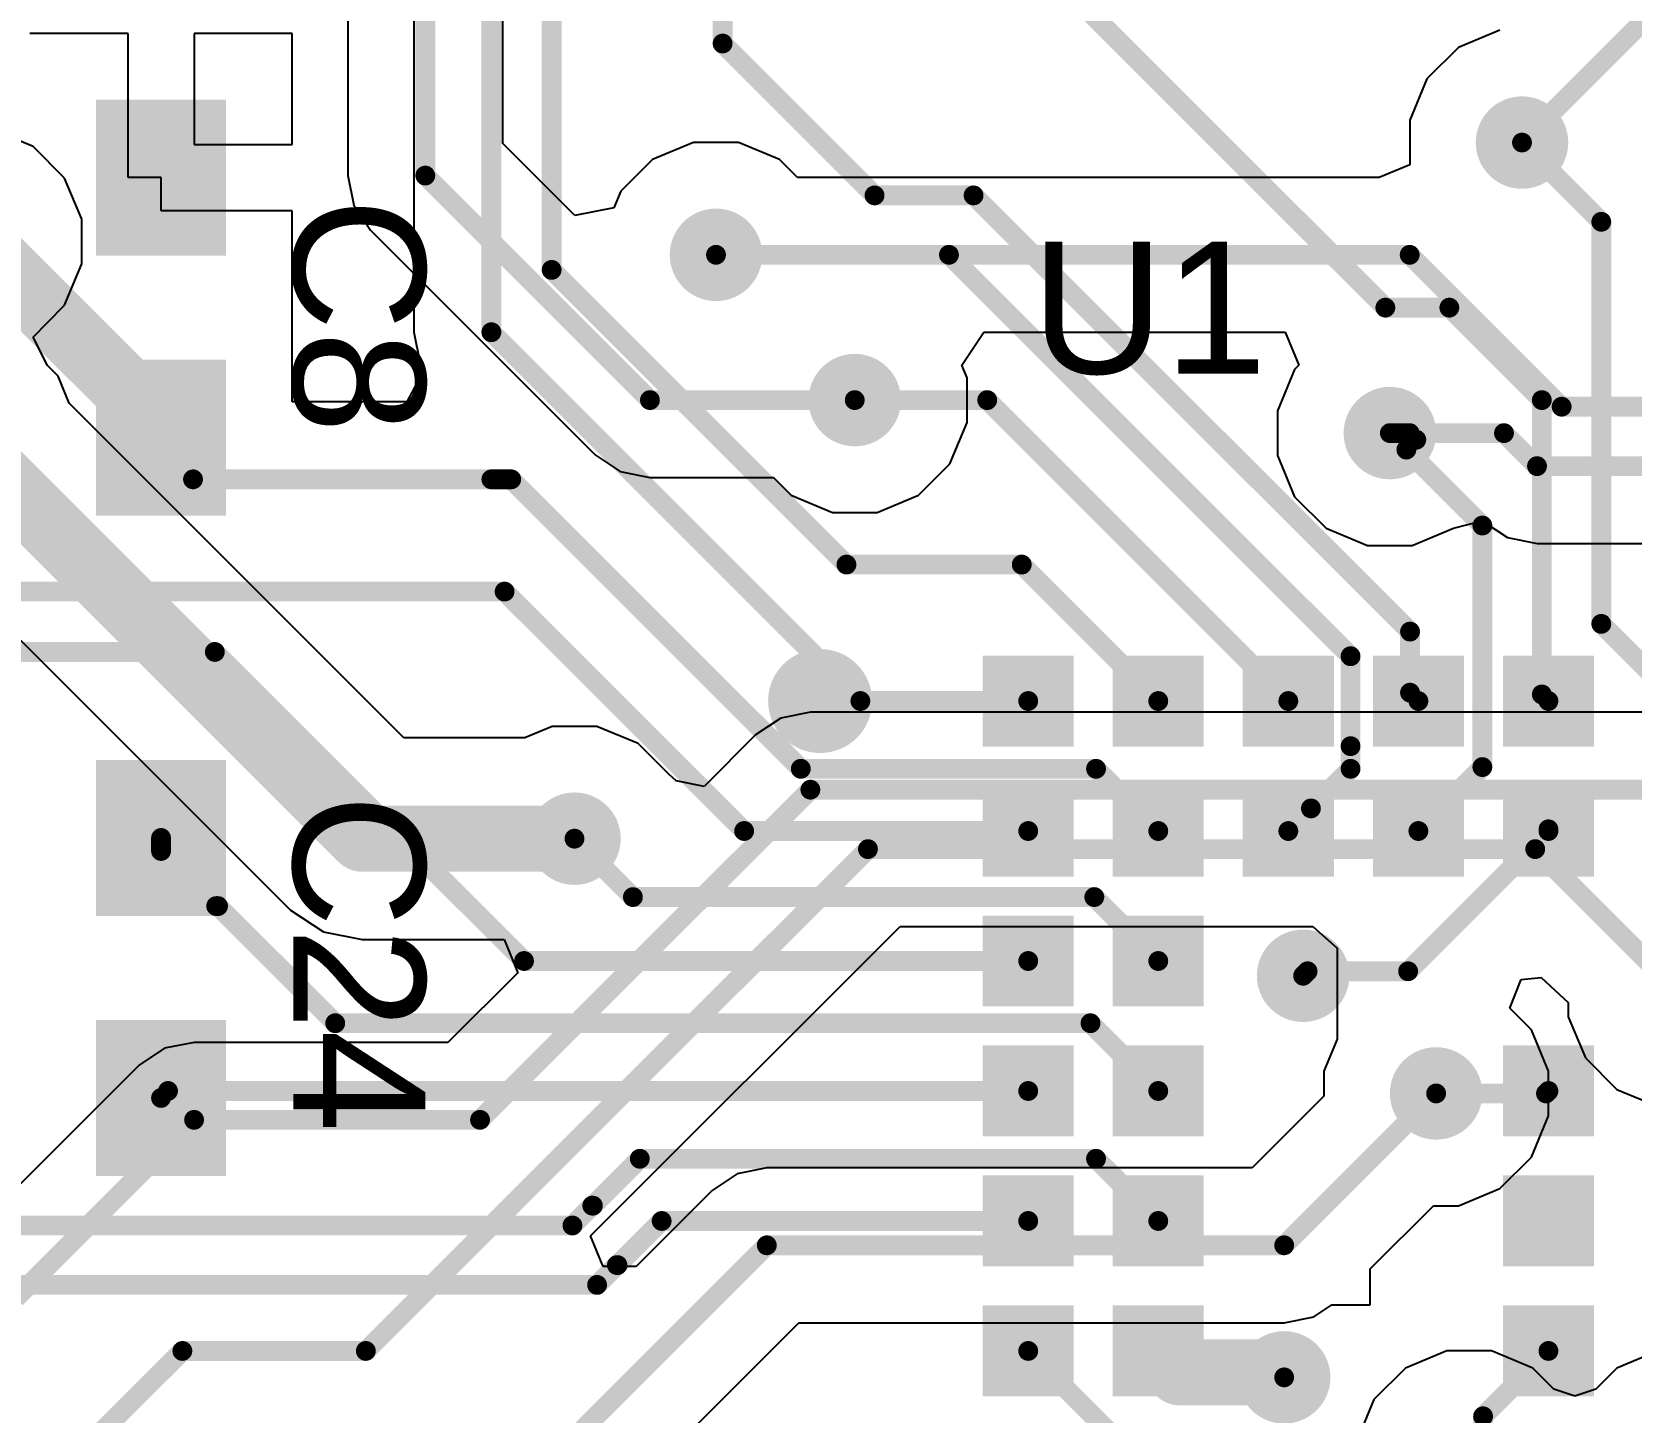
# Model space of a CAD drawing. Header units: millimetres. Extents: x -0.01 to 1.18, y 0.02 to 2.01.
# Drawn here: x 0.3405 to 0.5825, y 1.0327 to 1.2417 of the extents above; entities that cross this region are included whole.
import ezdxf

# ---------------------------------------------------------------- set-up
doc = ezdxf.new("R2010")
doc.units = ezdxf.units.MM
doc.header["$MEASUREMENT"] = 0
for name, color, linetype in [('BottomLayer', 5, 'Continuous'), ('TopLayer', 1, 'Continuous'), ('TopOverlay', 2, 'Continuous'), ('TopPaste', 8, 'Continuous'), ('TopSolder', 216, 'Continuous'), ('ViaHoleLayer', 16, 'Continuous')]:
    doc.layers.add(name, color=color, linetype=linetype)
doc.styles.add('Arial', font='arial.ttf', dxfattribs={"height": 0.2})

# ---------------------------------------------------------------- blocks, each defined once
blk = doc.blocks.new('ADUCM355BCCZ_9')
at = {"layer": 'TopLayer'}
for points in [[(-0.00492125, 0.00492125), (0.00492125, 0.00492125), (0.00492125, -0.00492125), (-0.00492125, -0.00492125)], [(0.01476375, 0.00492125), (0.02460625, 0.00492125), (0.02460625, -0.00492125), (0.01476375, -0.00492125)], [(0.03444885, 0.00492125), (0.04429135, 0.00492125), (0.04429135, -0.00492125), (0.03444885, -0.00492125)], [(0.05413385, 0.00492125), (0.06397635, 0.00492125), (0.06397635, -0.00492125), (0.05413385, -0.00492125)], [(0.07381895, 0.00492125), (0.08366145, 0.00492125), (0.08366145, -0.00492125), (0.07381895, -0.00492125)], [(-0.00492125, -0.01476375), (0.00492125, -0.01476375), (0.00492125, -0.02460625), (-0.00492125, -0.02460625)], [(0.01476375, -0.01476375), (0.02460625, -0.01476375), (0.02460625, -0.02460625), (0.01476375, -0.02460625)], [(0.03444885, -0.01476375), (0.04429135, -0.01476375), (0.04429135, -0.02460625), (0.03444885, -0.02460625)], [(0.05413385, -0.01476375), (0.06397635, -0.01476375), (0.06397635, -0.02460625), (0.05413385, -0.02460625)], [(0.07381895, -0.01476375), (0.08366145, -0.01476375), (0.08366145, -0.02460625), (0.07381895, -0.02460625)], [(-0.00492125, -0.03444885), (0.00492125, -0.03444885), (0.00492125, -0.04429135), (-0.00492125, -0.04429135)], [(0.01476375, -0.03444885), (0.02460625, -0.03444885), (0.02460625, -0.04429135), (0.01476375, -0.04429135)], [(-0.00492125, -0.05413385), (0.00492125, -0.05413385), (0.00492125, -0.06397635), (-0.00492125, -0.06397635)], [(0.01476375, -0.05413385), (0.02460625, -0.05413385), (0.02460625, -0.06397635), (0.01476375, -0.06397635)], [(0.07381895, -0.05413385), (0.08366145, -0.05413385), (0.08366145, -0.06397635), (0.07381895, -0.06397635)], [(-0.00492125, -0.07381885), (0.00492125, -0.07381885), (0.00492125, -0.08366135), (-0.00492125, -0.08366135)], [(0.01476375, -0.07381885), (0.02460625, -0.07381885), (0.02460625, -0.08366135), (0.01476375, -0.08366135)], [(0.07381895, -0.07381885), (0.08366145, -0.07381885), (0.08366145, -0.08366135), (0.07381895, -0.08366135)], [(-0.00492125, -0.09350395), (0.00492125, -0.09350395), (0.00492125, -0.10334645), (-0.00492125, -0.10334645)], [(0.01476375, -0.09350395), (0.02460625, -0.09350395), (0.02460625, -0.10334645), (0.01476375, -0.10334645)], [(0.07381895, -0.09350395), (0.08366145, -0.09350395), (0.08366145, -0.10334645), (0.07381895, -0.10334645)]]:
    blk.add_hatch(color=1, dxfattribs=at).paths.add_polyline_path(points)
at = {"layer": 'TopPaste'}
for points in [[(-0.00492125, 0.00492125), (0.00492125, 0.00492125), (0.00492125, -0.00492125), (-0.00492125, -0.00492125)], [(0.01476375, 0.00492125), (0.02460625, 0.00492125), (0.02460625, -0.00492125), (0.01476375, -0.00492125)], [(0.03444885, 0.00492125), (0.04429135, 0.00492125), (0.04429135, -0.00492125), (0.03444885, -0.00492125)], [(0.05413385, 0.00492125), (0.06397635, 0.00492125), (0.06397635, -0.00492125), (0.05413385, -0.00492125)], [(0.07381895, 0.00492125), (0.08366145, 0.00492125), (0.08366145, -0.00492125), (0.07381895, -0.00492125)], [(-0.00492125, -0.01476375), (0.00492125, -0.01476375), (0.00492125, -0.02460625), (-0.00492125, -0.02460625)], [(0.01476375, -0.01476375), (0.02460625, -0.01476375), (0.02460625, -0.02460625), (0.01476375, -0.02460625)], [(0.03444885, -0.01476375), (0.04429135, -0.01476375), (0.04429135, -0.02460625), (0.03444885, -0.02460625)], [(0.05413385, -0.01476375), (0.06397635, -0.01476375), (0.06397635, -0.02460625), (0.05413385, -0.02460625)], [(0.07381895, -0.01476375), (0.08366145, -0.01476375), (0.08366145, -0.02460625), (0.07381895, -0.02460625)], [(-0.00492125, -0.03444885), (0.00492125, -0.03444885), (0.00492125, -0.04429135), (-0.00492125, -0.04429135)], [(0.01476375, -0.03444885), (0.02460625, -0.03444885), (0.02460625, -0.04429135), (0.01476375, -0.04429135)], [(-0.00492125, -0.05413385), (0.00492125, -0.05413385), (0.00492125, -0.06397635), (-0.00492125, -0.06397635)], [(0.01476375, -0.05413385), (0.02460625, -0.05413385), (0.02460625, -0.06397635), (0.01476375, -0.06397635)], [(0.07381895, -0.05413385), (0.08366145, -0.05413385), (0.08366145, -0.06397635), (0.07381895, -0.06397635)], [(-0.00492125, -0.07381885), (0.00492125, -0.07381885), (0.00492125, -0.08366135), (-0.00492125, -0.08366135)], [(0.01476375, -0.07381885), (0.02460625, -0.07381885), (0.02460625, -0.08366135), (0.01476375, -0.08366135)], [(0.07381895, -0.07381885), (0.08366145, -0.07381885), (0.08366145, -0.08366135), (0.07381895, -0.08366135)], [(-0.00492125, -0.09350395), (0.00492125, -0.09350395), (0.00492125, -0.10334645), (-0.00492125, -0.10334645)], [(0.01476375, -0.09350395), (0.02460625, -0.09350395), (0.02460625, -0.10334645), (0.01476375, -0.10334645)], [(0.07381895, -0.09350395), (0.08366145, -0.09350395), (0.08366145, -0.10334645), (0.07381895, -0.10334645)]]:
    blk.add_hatch(color=8, dxfattribs=at).paths.add_polyline_path(points)
at = {"layer": 'TopSolder'}
for points in [[(-0.00688975, 0.00688975), (0.00688975, 0.00688975), (0.00688975, -0.00688975), (-0.00688975, -0.00688975)], [(0.01279525, 0.00688975), (0.02657475, 0.00688975), (0.02657475, -0.00688975), (0.01279525, -0.00688975)], [(0.03248035, 0.00688975), (0.04625985, 0.00688975), (0.04625985, -0.00688975), (0.03248035, -0.00688975)], [(0.05216535, 0.00688975), (0.06594485, 0.00688975), (0.06594485, -0.00688975), (0.05216535, -0.00688975)], [(0.07185045, 0.00688975), (0.08562995, 0.00688975), (0.08562995, -0.00688975), (0.07185045, -0.00688975)], [(-0.00688975, -0.01279525), (0.00688975, -0.01279525), (0.00688975, -0.02657475), (-0.00688975, -0.02657475)], [(0.01279525, -0.01279525), (0.02657475, -0.01279525), (0.02657475, -0.02657475), (0.01279525, -0.02657475)], [(0.03248035, -0.01279525), (0.04625985, -0.01279525), (0.04625985, -0.02657475), (0.03248035, -0.02657475)], [(0.05216535, -0.01279525), (0.06594485, -0.01279525), (0.06594485, -0.02657475), (0.05216535, -0.02657475)], [(0.07185045, -0.01279525), (0.08562995, -0.01279525), (0.08562995, -0.02657475), (0.07185045, -0.02657475)], [(-0.00688975, -0.03248035), (0.00688975, -0.03248035), (0.00688975, -0.04625985), (-0.00688975, -0.04625985)], [(0.01279525, -0.03248035), (0.02657475, -0.03248035), (0.02657475, -0.04625985), (0.01279525, -0.04625985)], [(-0.00688975, -0.05216535), (0.00688975, -0.05216535), (0.00688975, -0.06594485), (-0.00688975, -0.06594485)], [(0.01279525, -0.05216535), (0.02657475, -0.05216535), (0.02657475, -0.06594485), (0.01279525, -0.06594485)], [(0.07185045, -0.05216535), (0.08562995, -0.05216535), (0.08562995, -0.06594485), (0.07185045, -0.06594485)], [(-0.00688975, -0.07185035), (0.00688975, -0.07185035), (0.00688975, -0.08562985), (-0.00688975, -0.08562985)], [(0.01279525, -0.07185035), (0.02657475, -0.07185035), (0.02657475, -0.08562985), (0.01279525, -0.08562985)], [(0.07185045, -0.07185035), (0.08562995, -0.07185035), (0.08562995, -0.08562985), (0.07185045, -0.08562985)], [(-0.00688975, -0.09153545), (0.00688975, -0.09153545), (0.00688975, -0.10531495), (-0.00688975, -0.10531495)], [(0.01279525, -0.09153545), (0.02657475, -0.09153545), (0.02657475, -0.10531495), (0.01279525, -0.10531495)], [(0.07185045, -0.09153545), (0.08562995, -0.09153545), (0.08562995, -0.10531495), (0.07185045, -0.10531495)]]:
    blk.add_hatch(color=216, dxfattribs=at).paths.add_polyline_path(points)
at = {"layer": 'TopOverlay'}
for points, const_width in [([(-0.0275591, 0, 1), (-0.0354331, 0, 1)], 0.007874), ([(-0.0374016, 0, 1), (-0.0334646, 0, 1)], 0.003937), ([(-0.0295276, 0, 1), (-0.0255906, 0, 1)], 0.003937)]:
    blk.add_lwpolyline(points, format="xyb", close=True, dxfattribs=dict(at, const_width=const_width))
blk = doc.blocks.new('0402_44')
at = {"layer": 'TopLayer'}
for points in [[(-0.031496, -0.0098424), (-0.031496, 0.0098426), (-0.007874, 0.0098426), (-0.007874, -0.0098424)], [(0.0078741, -0.0098424), (0.0078741, 0.0098426), (0.0314961, 0.0098426), (0.0314961, -0.0098424)]]:
    blk.add_hatch(color=1, dxfattribs=at).paths.add_polyline_path(points)
at = {"layer": 'TopPaste'}
for points in [[(-0.031496, -0.0098424), (-0.031496, 0.0098426), (-0.007874, 0.0098426), (-0.007874, -0.0098424)], [(0.0078741, -0.0098424), (0.0078741, 0.0098426), (0.0314961, 0.0098426), (0.0314961, -0.0098424)]]:
    blk.add_hatch(color=8, dxfattribs=at).paths.add_polyline_path(points)
blk = doc.blocks.new('0402_57')
at = {"layer": 'TopLayer'}
for points in [[(-0.031496, -0.009842400000000001), (-0.031496, 0.009842599999999998), (-0.007874, 0.009842600000000002), (-0.007873999999999999, -0.009842399999999998)], [(0.007874100000000002, -0.009842400000000001), (0.007874099999999998, 0.009842599999999998), (0.0314961, 0.009842600000000002), (0.0314961, -0.009842399999999998)]]:
    blk.add_hatch(color=1, dxfattribs=at).paths.add_polyline_path(points)
at = {"layer": 'TopPaste'}
for points in [[(-0.031496, -0.009842400000000001), (-0.031496, 0.009842599999999998), (-0.007874, 0.009842600000000002), (-0.007873999999999999, -0.009842399999999998)], [(0.007874100000000002, -0.009842400000000001), (0.007874099999999998, 0.009842599999999998), (0.0314961, 0.009842600000000002), (0.0314961, -0.009842399999999998)]]:
    blk.add_hatch(color=8, dxfattribs=at).paths.add_polyline_path(points)

msp = doc.modelspace()

# ---------------------------------------------------------------- hatches: boundary and pattern name
at = {"layer": 'BottomLayer'}
h = msp.add_hatch(color=5, dxfattribs=at)
edge = h.paths.add_edge_path()
edge.add_arc((0.566, 1.225), 0.007, 0, 360)
h = msp.add_hatch(color=5, dxfattribs=at)
edge = h.paths.add_edge_path()
edge.add_arc((0.444, 1.208), 0.007, 0, 360)
h = msp.add_hatch(color=5, dxfattribs=at)
edge = h.paths.add_edge_path()
edge.add_arc((0.465, 1.186), 0.007, 0, 360)
h = msp.add_hatch(color=5, dxfattribs=at)
edge = h.paths.add_edge_path()
edge.add_arc((0.546, 1.181), 0.007, 0, 360)
h = msp.add_hatch(color=5, dxfattribs=at)
edge = h.paths.add_edge_path()
edge.add_arc((0.4225814, 1.1195814), 0.007, 0, 360)
h = msp.add_hatch(color=5, dxfattribs=at)
edge = h.paths.add_edge_path()
edge.add_arc((0.5328661, 1.0988189), 0.007, 0, 360)
h = msp.add_hatch(color=5, dxfattribs=at)
edge = h.paths.add_edge_path()
edge.add_arc((0.553, 1.081), 0.007, 0, 360)
h = msp.add_hatch(color=5, dxfattribs=at)
edge = h.paths.add_edge_path()
edge.add_arc((0.53, 1.038), 0.007, 0, 360)
at = {"layer": 'TopLayer'}
h = msp.add_hatch(color=1, dxfattribs=at)
edge = h.paths.add_edge_path()
edge.add_arc((0.566, 1.225), 0.007, 0, 360)
h = msp.add_hatch(color=1, dxfattribs=at)
edge = h.paths.add_edge_path()
edge.add_arc((0.444, 1.208), 0.007, 0, 360)
h = msp.add_hatch(color=1, dxfattribs=at)
edge = h.paths.add_edge_path()
edge.add_arc((0.465, 1.186), 0.007, 0, 360)
h = msp.add_hatch(color=1, dxfattribs=at)
edge = h.paths.add_edge_path()
edge.add_arc((0.546, 1.181), 0.007, 0, 360)
h = msp.add_hatch(color=1, dxfattribs=at)
edge = h.paths.add_edge_path()
edge.add_arc((0.4225814, 1.1195814), 0.007, 0, 360)
h = msp.add_hatch(color=1, dxfattribs=at)
edge = h.paths.add_edge_path()
edge.add_arc((0.5328661, 1.0988189), 0.007, 0, 360)
h = msp.add_hatch(color=1, dxfattribs=at)
edge = h.paths.add_edge_path()
edge.add_arc((0.553, 1.081), 0.007, 0, 360)
h = msp.add_hatch(color=1, dxfattribs=at)
edge = h.paths.add_edge_path()
edge.add_arc((0.53, 1.038), 0.007, 0, 360)
at = {"layer": 'ViaHoleLayer'}
h = msp.add_hatch(color=16, dxfattribs=at)
edge = h.paths.add_edge_path()
edge.add_arc((0.566, 1.225), 0.005, 0, 360)
h = msp.add_hatch(color=16, dxfattribs=at)
edge = h.paths.add_edge_path()
edge.add_arc((0.444, 1.208), 0.005, 0, 360)
h = msp.add_hatch(color=16, dxfattribs=at)
edge = h.paths.add_edge_path()
edge.add_arc((0.465, 1.186), 0.005, 0, 360)
h = msp.add_hatch(color=16, dxfattribs=at)
edge = h.paths.add_edge_path()
edge.add_arc((0.546, 1.181), 0.005, 0, 360)
h = msp.add_hatch(color=16, dxfattribs=at)
edge = h.paths.add_edge_path()
edge.add_arc((0.4225814, 1.1195814), 0.005, 0, 360)
h = msp.add_hatch(color=16, dxfattribs=at)
edge = h.paths.add_edge_path()
edge.add_arc((0.5328661, 1.0988189), 0.005, 0, 360)
h = msp.add_hatch(color=16, dxfattribs=at)
edge = h.paths.add_edge_path()
edge.add_arc((0.553, 1.081), 0.005, 0, 360)
h = msp.add_hatch(color=16, dxfattribs=at)
edge = h.paths.add_edge_path()
edge.add_arc((0.53, 1.038), 0.005, 0, 360)

# ---------------------------------------------------------------- linework, layer by layer
at = {"layer": 'BottomLayer'}
for p, q in [((0.4117253, 1.2248567), (0.4117253, 1.298)), ((0.3882747, 1.28376), (0.3882747, 1.22)), ((0.5626185, 1.242), (0.5563703, 1.2394119)), ((0.5563703, 1.2394119), (0.5515881, 1.2346297)), ((0.5515881, 1.2346297), (0.549, 1.2283815)), ((0.549, 1.2283815), (0.549, 1.2216186)), ((0.3406297, 1.2244119), (0.3365108, 1.226118)), ((0.4226461, 1.213936), (0.4117253, 1.2248567)), ((0.4406185, 1.225), (0.4343703, 1.2224119)), ((0.4473815, 1.225), (0.4406185, 1.225)), ((0.4536297, 1.2224119), (0.4473815, 1.225)), ((0.3454119, 1.2196297), (0.3406297, 1.2244119)), ((0.4343703, 1.2224119), (0.4295881, 1.2176297)), ((0.4563163, 1.2197253), (0.4536297, 1.2224119)), ((0.3882747, 1.22), (0.3891672, 1.2155129)), ((0.549, 1.2216186), (0.5443806, 1.2197253)), ((0.348, 1.2133815), (0.3454119, 1.2196297)), ((0.4295881, 1.2176297), (0.428544, 1.2151091)), ((0.5443806, 1.2197253), (0.4563163, 1.2197253)), ((0.3891672, 1.2155129), (0.391709, 1.211709)), ((0.428544, 1.2151091), (0.4226461, 1.213936)), ((0.348, 1.2066185), (0.348, 1.2133815)), ((0.391709, 1.211709), (0.425709, 1.1777089)), ((0.3454119, 1.2003703), (0.348, 1.2066185)), ((0.342808, 1.1977664), (0.3454119, 1.2003703)), ((0.3406693, 1.1955091), (0.342808, 1.1977664)), ((0.4812158, 1.1912746), (0.4845568, 1.1962747)), ((0.4845568, 1.1962747), (0.530162, 1.1962747)), ((0.530162, 1.1962747), (0.5322331, 1.1912747)), ((0.342808, 1.1912336), (0.3406693, 1.1955091)), ((0.3444119, 1.1896297), (0.342808, 1.1912336)), ((0.482, 1.1893815), (0.4812158, 1.1912746)), ((0.5322331, 1.1912747), (0.5315881, 1.1906297)), ((0.346118, 1.1855108), (0.3444119, 1.1896297)), ((0.482, 1.1826185), (0.482, 1.1893815)), ((0.5315881, 1.1906297), (0.529, 1.1843815)), ((0.3967535, 1.1348753), (0.346118, 1.1855108)), ((0.529, 1.1843815), (0.529, 1.1776185)), ((0.4794119, 1.1763703), (0.482, 1.1826185)), ((0.425709, 1.1777089), (0.4295129, 1.1751672)), ((0.4746297, 1.1715881), (0.4794119, 1.1763703)), ((0.529, 1.1776185), (0.5315881, 1.1713703)), ((0.4295129, 1.1751672), (0.434, 1.1742747)), ((0.434, 1.1742747), (0.4526837, 1.1742747)), ((0.4526837, 1.1742747), (0.4553703, 1.1715881)), ((0.4553703, 1.1715881), (0.4616185, 1.169)), ((0.4683815, 1.169), (0.4746297, 1.1715881)), ((0.5315881, 1.1713703), (0.5363703, 1.1665881)), ((0.4616185, 1.169), (0.4683815, 1.169)), ((0.5556296, 1.1665881), (0.5599812, 1.1677089)), ((0.5599812, 1.1677089), (0.563785, 1.1651672)), ((0.5363703, 1.1665881), (0.5426185, 1.164)), ((0.5493815, 1.164), (0.5556296, 1.1665881)), ((0.563785, 1.1651672), (0.5682721, 1.1642747)), ((0.5682721, 1.1642747), (0.7277898, 1.1642747)), ((0.3244892, 1.163882), (0.3796042, 1.108767)), ((0.5426185, 1.164), (0.5493815, 1.164)), ((0.4537971, 1.1378328), (0.4499932, 1.1352911)), ((0.4582842, 1.1387253), (0.4537971, 1.1378328)), ((0.5872842, 1.1387253), (0.4582842, 1.1387253)), ((0.4191999, 1.1365814), (0.415081, 1.1348753)), ((0.4259629, 1.1365814), (0.4191999, 1.1365814)), ((0.4322111, 1.1339933), (0.4259629, 1.1365814)), ((0.4499932, 1.1352911), (0.442202, 1.1274999)), ((0.415081, 1.1348753), (0.3967535, 1.1348753)), ((0.4369177, 1.1292867), (0.4322111, 1.1339933)), ((0.4379643, 1.1283429), (0.4369177, 1.1292867)), ((0.442202, 1.1274999), (0.4379643, 1.1283429)), ((0.3796042, 1.108767), (0.3845659, 1.1054517)), ((0.4250153, 1.0594332), (0.4718568, 1.1062747)), ((0.4718568, 1.1062747), (0.5343564, 1.1062747)), ((0.5343564, 1.1062747), (0.538, 1.1029999)), ((0.3845659, 1.1054517), (0.3904186, 1.1042875)), ((0.3904186, 1.1042875), (0.4119185, 1.1042875)), ((0.4119185, 1.1042875), (0.4139896, 1.0992875)), ((0.538, 1.1029999), (0.538, 1.0892099)), ((0.4139896, 1.0992875), (0.4034275, 1.0887253)), ((0.5641542, 1.0938874), (0.5658525, 1.0982499)), ((0.5658525, 1.0982499), (0.5688914, 1.0985702)), ((0.5688914, 1.0985702), (0.573, 1.0947701)), ((0.573, 1.0947701), (0.573, 1.0926185)), ((0.5674119, 1.0906297), (0.5641542, 1.0938874)), ((0.573, 1.0926185), (0.5755881, 1.0863703)), ((0.538, 1.0892099), (0.536, 1.0843815)), ((0.57, 1.0843815), (0.5674119, 1.0906297)), ((0.3605129, 1.0878328), (0.356709, 1.0852911)), ((0.365, 1.0887253), (0.3605129, 1.0878328)), ((0.4034275, 1.0887253), (0.365, 1.0887253)), ((0.356709, 1.0852911), (0.3297274, 1.0583094)), ((0.536, 1.0843815), (0.536, 1.080582)), ((0.57, 1.0776185), (0.57, 1.0843815)), ((0.5755881, 1.0863703), (0.5803703, 1.0815881)), ((0.536, 1.080582), (0.5251433, 1.0697253)), ((0.5803703, 1.0815881), (0.5866185, 1.079)), ((0.5674119, 1.0713703), (0.57, 1.0776185)), ((0.5626297, 1.0665881), (0.5674119, 1.0713703)), ((0.4472051, 1.0688328), (0.4434011, 1.066291)), ((0.4516922, 1.0697253), (0.4472051, 1.0688328)), ((0.5251433, 1.0697253), (0.4516922, 1.0697253)), ((0.4434011, 1.066291), (0.4319239, 1.0548138)), ((0.5563815, 1.064), (0.5626297, 1.0665881)), ((0.543, 1.054418), (0.552582, 1.064)), ((0.552582, 1.064), (0.5563815, 1.064)), ((0.4269287, 1.0548138), (0.4250153, 1.0594332)), ((0.4319239, 1.0548138), (0.4269287, 1.0548138)), ((0.543, 1.049), (0.543, 1.054418)), ((0.5344871, 1.0471672), (0.53723, 1.049)), ((0.53723, 1.049), (0.543, 1.049)), ((0.4219832, 1.011709), (0.456549, 1.0462747)), ((0.456549, 1.0462747), (0.53, 1.0462747)), ((0.53, 1.0462747), (0.5344871, 1.0471672)), ((0.5546185, 1.042), (0.5483703, 1.0394119)), ((0.5613815, 1.042), (0.5546185, 1.042)), ((0.5676297, 1.0394119), (0.5613815, 1.042)), ((0.5866185, 1.042), (0.5803703, 1.0394119)), ((0.5483703, 1.0394119), (0.5435881, 1.0346297)), ((0.5708309, 1.0362107), (0.5676297, 1.0394119)), ((0.5803703, 1.0394119), (0.5771691, 1.0362107)), ((0.574, 1.0351575), (0.5708309, 1.0362107)), ((0.5771691, 1.0362107), (0.574, 1.0351575)), ((0.5435881, 1.0346297), (0.541, 1.0283815))]:
    msp.add_line(p, q, dxfattribs=at)
for points, const_width in [([(0.4, 1.22), (0.4, 1.298)], 0.003), ([(0.566, 1.225), (0.587, 1.246)], 0.003), ([(0.4, 1.22), (0.434, 1.186)], 0.003), ([(0.444, 1.208), (0.549, 1.208)], 0.003), ([(0.549, 1.208), (0.572, 1.185)], 0.003), ([(0.434, 1.186), (0.465, 1.186)], 0.003), ([(0.572, 1.185), (0.7252721, 1.185)], 0.003), ([(0.33, 1.18), (0.3904186, 1.1195814)], 0.01), ([(0.546, 1.181), (0.5632721, 1.181)], 0.003), ([(0.5632721, 1.181), (0.5682721, 1.176)], 0.003), ([(0.5682721, 1.176), (0.729, 1.176)], 0.003), ([(0.4082842, 1.077), (0.4582842, 1.127)], 0.003), ([(0.4582842, 1.127), (0.5872842, 1.127)], 0.003), ([(0.3904186, 1.1195814), (0.4225814, 1.1195814)], 0.01), ([(0.391, 1.042), (0.467, 1.118)], 0.003), ([(0.467, 1.118), (0.568, 1.118)], 0.003), ([(0.568, 1.118), (0.59, 1.096)], 0.003), ([(0.53, 1.058), (0.553, 1.081)], 0.003), ([(0.338, 1.05), (0.365, 1.077)], 0.003), ([(0.365, 1.077), (0.4082842, 1.077)], 0.003), ([(0.4136922, 1.02), (0.4516922, 1.058)], 0.003), ([(0.4516922, 1.058), (0.53, 1.058)], 0.003), ([(0.35, 1.0287694), (0.3632306, 1.042)], 0.003), ([(0.3632306, 1.042), (0.391, 1.042)], 0.003)]:
    msp.add_lwpolyline(points, dxfattribs=dict(at, const_width=const_width))
for points, const_width in [([(0.56525, 1.225, 1), (0.56675, 1.225, 1)], 0.0015), ([(0.39925, 1.22, 1), (0.40075, 1.22, 1)], 0.0015), ([(0.39925, 1.22, 1), (0.40075, 1.22, 1)], 0.0015), ([(0.44325, 1.208, 1), (0.44475, 1.208, 1)], 0.0015), ([(0.54825, 1.208, 1), (0.54975, 1.208, 1)], 0.0015), ([(0.54825, 1.208, 1), (0.54975, 1.208, 1)], 0.0015), ([(0.43325, 1.186, 1), (0.43475, 1.186, 1)], 0.0015), ([(0.43325, 1.186, 1), (0.43475, 1.186, 1)], 0.0015), ([(0.46425, 1.186, 1), (0.46575, 1.186, 1)], 0.0015), ([(0.57125, 1.185, 1), (0.57275, 1.185, 1)], 0.0015), ([(0.57125, 1.185, 1), (0.57275, 1.185, 1)], 0.0015), ([(0.54525, 1.181, 1), (0.54675, 1.181, 1)], 0.0015), ([(0.5625221, 1.181, 1), (0.5640221, 1.181, 1)], 0.0015), ([(0.5625221, 1.181, 1), (0.5640221, 1.181, 1)], 0.0015), ([(0.5675221, 1.176, 1), (0.5690221, 1.176, 1)], 0.0015), ([(0.5675221, 1.176, 1), (0.5690221, 1.176, 1)], 0.0015), ([(0.4575342, 1.127, 1), (0.4590342, 1.127, 1)], 0.0015), ([(0.4575342, 1.127, 1), (0.4590342, 1.127, 1)], 0.0015), ([(0.3879186, 1.1195814, 1), (0.3929186, 1.1195814, 1)], 0.005), ([(0.3879186, 1.1195814, 1), (0.3929186, 1.1195814, 1)], 0.005), ([(0.4200814, 1.1195814, 1), (0.4250814, 1.1195814, 1)], 0.005), ([(0.46625, 1.118, 1), (0.46775, 1.118, 1)], 0.0015), ([(0.46625, 1.118, 1), (0.46775, 1.118, 1)], 0.0015), ([(0.56725, 1.118, 1), (0.56875, 1.118, 1)], 0.0015), ([(0.56725, 1.118, 1), (0.56875, 1.118, 1)], 0.0015), ([(0.55225, 1.081, 1), (0.55375, 1.081, 1)], 0.0015), ([(0.36425, 1.077, 1), (0.36575, 1.077, 1)], 0.0015), ([(0.36425, 1.077, 1), (0.36575, 1.077, 1)], 0.0015), ([(0.4075342, 1.077, 1), (0.4090342, 1.077, 1)], 0.0015), ([(0.4075342, 1.077, 1), (0.4090342, 1.077, 1)], 0.0015), ([(0.4509422, 1.058, 1), (0.4524422, 1.058, 1)], 0.0015), ([(0.4509422, 1.058, 1), (0.4524422, 1.058, 1)], 0.0015), ([(0.52925, 1.058, 1), (0.53075, 1.058, 1)], 0.0015), ([(0.52925, 1.058, 1), (0.53075, 1.058, 1)], 0.0015), ([(0.3624806, 1.042, 1), (0.3639806, 1.042, 1)], 0.0015), ([(0.3624806, 1.042, 1), (0.3639806, 1.042, 1)], 0.0015), ([(0.39025, 1.042, 1), (0.39175, 1.042, 1)], 0.0015), ([(0.39025, 1.042, 1), (0.39175, 1.042, 1)], 0.0015)]:
    msp.add_lwpolyline(points, format="xyb", close=True, dxfattribs=dict(at, const_width=const_width))
at = {"layer": 'TopLayer'}
for p, q in [((0.3982747, 1.3047061), (0.3982747, 1.1962782)), ((0.3550001, 1.241496), (0.3401576, 1.241496)), ((0.3550001, 1.219685), (0.3550001, 1.241496)), ((0.3798426, 1.241496), (0.3650001, 1.241496)), ((0.3650001, 1.241496), (0.3650001, 1.224685)), ((0.3798426, 1.224685), (0.3798426, 1.241496)), ((0.3650001, 1.224685), (0.3798426, 1.224685)), ((0.3600001, 1.219685), (0.3550001, 1.219685)), ((0.3600001, 1.214685), (0.3600001, 1.219685)), ((0.3798426, 1.214685), (0.3600001, 1.214685)), ((0.3798426, 1.1857253), (0.3798426, 1.214685)), ((0.3982747, 1.1962782), (0.3991672, 1.1917911)), ((0.3991672, 1.1917911), (0.3998793, 1.1907253)), ((0.3998793, 1.1907253), (0.3972068, 1.1857253)), ((0.3972068, 1.1857253), (0.3798426, 1.1857253))]:
    msp.add_line(p, q, dxfattribs=at)
for points, const_width in [([(0.41, 1.1962782), (0.41, 1.32)], 0.003), ([(0.4191217, 1.2057154), (0.4191217, 1.2811217)], 0.003), ([(0.445, 1.2399999), (0.445, 1.28)], 0.003), ([(0.4903149, 1.2549999), (0.5453148, 1.2)], 0.003), ([(0.445, 1.2399999), (0.4679999, 1.217)], 0.003), ([(0.566, 1.225), (0.578, 1.213)], 0.003), ([(0.36, 1.2196851), (0.3600001, 1.219685)], 0.01), ([(0.4679999, 1.217), (0.4829895, 1.217)], 0.003), ([(0.4829895, 1.217), (0.5490512, 1.1509383)], 0.003), ([(0.3330488, 1.2092347), (0.3600001, 1.1822834)], 0.01), ([(0.578, 1.1521102), (0.578, 1.213)], 0.003), ([(0.444, 1.208), (0.4792616, 1.208)], 0.003), ([(0.4792616, 1.208), (0.5400512, 1.1472104)], 0.003), ([(0.4191217, 1.2057154), (0.4637453, 1.1610918)], 0.003), ([(0.5453148, 1.2), (0.555, 1.2)], 0.003), ([(0.555, 1.2), (0.569, 1.186)], 0.003), ([(0.41, 1.1962782), (0.465853, 1.1404252)], 0.003), ([(0.3600001, 1.1788425), (0.3600001, 1.1822834)], 0.01), ([(0.465, 1.186), (0.4850551, 1.186)], 0.003), ([(0.4850551, 1.186), (0.5306299, 1.1404252)], 0.003), ([(0.569, 1.1414252), (0.569, 1.186)], 0.003), ([(0.3600001, 1.1788425), (0.3648426, 1.174)], 0.01), ([(0.546, 1.181), (0.549, 1.181)], 0.003), ([(0.549, 1.181), (0.55, 1.18)], 0.003), ([(0.5485, 1.1785), (0.56, 1.167)], 0.003), ([(0.3648426, 1.174), (0.41, 1.174)], 0.003), ([(0.41, 1.174), (0.413, 1.174)], 0.003), ([(0.413, 1.174), (0.4568385, 1.1301615)], 0.003), ([(0.56, 1.1304253), (0.56, 1.167)], 0.003), ([(0.4637453, 1.1610918), (0.4902782, 1.1610918)], 0.003), ([(0.4902782, 1.1610918), (0.5109448, 1.1404252)], 0.003), ([(0.282, 1.157), (0.412, 1.157)], 0.003), ([(0.412, 1.157), (0.4482598, 1.1207402)], 0.003), ([(0.5490512, 1.1416889), (0.5490512, 1.1509383)], 0.003), ([(0.578, 1.1521102), (0.589685, 1.1404252)], 0.003), ([(0.2521421, 1.1478579), (0.3681421, 1.1478579)], 0.003), ([(0.3681421, 1.1478579), (0.4149449, 1.1010551)], 0.003), ([(0.5400508, 1.133591), (0.5400512, 1.1472104)], 0.003), ([(0.5490512, 1.1416889), (0.5503149, 1.1404252)], 0.003), ([(0.569, 1.1414252), (0.57, 1.1404252)], 0.003), ([(0.465853, 1.1404252), (0.4912598, 1.1404252)], 0.003), ([(0.5400508, 1.1301612), (0.5400508, 1.133591)], 0.003), ([(0.4568385, 1.1301615), (0.5015235, 1.1301615)], 0.003), ([(0.5015235, 1.1301615), (0.5109448, 1.1207402)], 0.003), ([(0.5340512, 1.1241616), (0.5400508, 1.1301612)], 0.003), ([(0.5503149, 1.1207402), (0.56, 1.1304253)], 0.003), ([(0.5306299, 1.1207402), (0.5340512, 1.1241615)], 0.003), ([(0.5340512, 1.1241615), (0.5340512, 1.1241616)], 0.003), ([(0.3599999, 1.1177166), (0.3599999, 1.1196851)], 0.003), ([(0.4225814, 1.1195814), (0.4314246, 1.1107382)], 0.003), ([(0.4482598, 1.1207402), (0.4912598, 1.1207402)], 0.003), ([(0.5306298, 1.1207402), (0.5306299, 1.1207402)], 0.003), ([(0.5487598, 1.0995), (0.57, 1.1207402)], 0.003), ([(0.57, 1.1207402), (0.57, 1.121)], 0.003), ([(0.3599999, 1.1177166), (0.3683424, 1.1093741)], 0.003), ([(0.4314246, 1.1107382), (0.5012617, 1.1107382)], 0.003), ([(0.5012617, 1.1107382), (0.5109448, 1.1010551)], 0.003), ([(0.3683424, 1.1093741), (0.368626, 1.1093741)], 0.003), ([(0.368626, 1.1093741), (0.3863663, 1.0916338)], 0.003), ([(0.4149449, 1.1010551), (0.4912598, 1.1010551)], 0.003), ([(0.5328661, 1.0988189), (0.5335472, 1.0995)], 0.003), ([(0.5335472, 1.0995), (0.5487598, 1.0995)], 0.003), ([(0.3863663, 1.0916338), (0.5006811, 1.0916338)], 0.003), ([(0.5006811, 1.0916338), (0.5109448, 1.0813701)], 0.003), ([(0.3599999, 1.080315), (0.361055, 1.0813701)], 0.003), ([(0.361055, 1.0813701), (0.4912598, 1.0813701)], 0.003), ([(0.553, 1.081), (0.5696299, 1.081)], 0.003), ([(0.5696299, 1.081), (0.57, 1.0813701)], 0.003), ([(0.425366, 1.064004), (0.4324684, 1.0711064)], 0.003), ([(0.4324684, 1.0711064), (0.5015235, 1.0711064)], 0.003), ([(0.5015235, 1.0711064), (0.5109448, 1.0616851)], 0.003), ([(0.4222721, 1.061), (0.4252761, 1.064004)], 0.003), ([(0.4252761, 1.064004), (0.425366, 1.064004)], 0.003), ([(0.4290939, 1.055004), (0.435775, 1.0616851)], 0.003), ([(0.435775, 1.0616851), (0.4912598, 1.0616851)], 0.003), ([(0.3173466, 1.061), (0.4222721, 1.061)], 0.003), ([(0.426, 1.052), (0.429004, 1.055004)], 0.003), ([(0.429004, 1.055004), (0.4290939, 1.055004)], 0.003), ([(0.288, 1.052), (0.426, 1.052)], 0.003), ([(0.5109448, 1.042), (0.5141795, 1.0387653)], 0.01), ([(0.4912598, 1.042), (0.5109448, 1.022315)], 0.003), ([(0.5141795, 1.0387653), (0.5292347, 1.0387653)], 0.01), ([(0.5292347, 1.0387653), (0.53, 1.038)], 0.01), ([(0.5601047, 1.0321047), (0.57, 1.042)], 0.003), ([(0.53, 1.0216851), (0.53, 1.038)], 0.003), ([(0.5601047, 1.0271047), (0.5601047, 1.0321047)], 0.003)]:
    msp.add_lwpolyline(points, dxfattribs=dict(at, const_width=const_width))
for points, const_width in [([(0.44425, 1.2399999, 1), (0.44575, 1.2399999, 1)], 0.0015), ([(0.44425, 1.2399999, 1), (0.44575, 1.2399999, 1)], 0.0015), ([(0.56525, 1.225, 1), (0.56675, 1.225, 1)], 0.0015), ([(0.3575, 1.2196851, 1), (0.3625, 1.2196851, 1)], 0.005), ([(0.3575001, 1.219685, 1), (0.3625001, 1.219685, 1)], 0.005), ([(0.4672499, 1.217, 1), (0.4687499, 1.217, 1)], 0.0015), ([(0.4672499, 1.217, 1), (0.4687499, 1.217, 1)], 0.0015), ([(0.4822395, 1.217, 1), (0.4837395, 1.217, 1)], 0.0015), ([(0.4822395, 1.217, 1), (0.4837395, 1.217, 1)], 0.0015), ([(0.57725, 1.213, 1), (0.57875, 1.213, 1)], 0.0015), ([(0.57725, 1.213, 1), (0.57875, 1.213, 1)], 0.0015), ([(0.44325, 1.208, 1), (0.44475, 1.208, 1)], 0.0015), ([(0.4785116, 1.208, 1), (0.4800116, 1.208, 1)], 0.0015), ([(0.4785116, 1.208, 1), (0.4800116, 1.208, 1)], 0.0015), ([(0.4183717, 1.2057154, 1), (0.4198717, 1.2057154, 1)], 0.0015), ([(0.4183717, 1.2057154, 1), (0.4198717, 1.2057154, 1)], 0.0015), ([(0.5445648, 1.2, 1), (0.5460648, 1.2, 1)], 0.0015), ([(0.5445648, 1.2, 1), (0.5460648, 1.2, 1)], 0.0015), ([(0.55425, 1.2, 1), (0.55575, 1.2, 1)], 0.0015), ([(0.55425, 1.2, 1), (0.55575, 1.2, 1)], 0.0015), ([(0.40925, 1.1962782, 1), (0.41075, 1.1962782, 1)], 0.0015), ([(0.40925, 1.1962782, 1), (0.41075, 1.1962782, 1)], 0.0015), ([(0.3575001, 1.1822834, 1), (0.3625001, 1.1822834, 1)], 0.005), ([(0.3575001, 1.1822834, 1), (0.3625001, 1.1822834, 1)], 0.005), ([(0.46425, 1.186, 1), (0.46575, 1.186, 1)], 0.0015), ([(0.4843051, 1.186, 1), (0.4858051, 1.186, 1)], 0.0015), ([(0.4843051, 1.186, 1), (0.4858051, 1.186, 1)], 0.0015), ([(0.56825, 1.186, 1), (0.56975, 1.186, 1)], 0.0015), ([(0.56825, 1.186, 1), (0.56975, 1.186, 1)], 0.0015), ([(0.3575001, 1.1788425, 1), (0.3625001, 1.1788425, 1)], 0.005), ([(0.3575001, 1.1788425, 1), (0.3625001, 1.1788425, 1)], 0.005), ([(0.54525, 1.181, 1), (0.54675, 1.181, 1)], 0.0015), ([(0.54825, 1.181, 1), (0.54975, 1.181, 1)], 0.0015), ([(0.54825, 1.181, 1), (0.54975, 1.181, 1)], 0.0015), ([(0.54925, 1.18, 1), (0.55075, 1.18, 1)], 0.0015), ([(0.3623426, 1.174, 1), (0.3673426, 1.174, 1)], 0.005), ([(0.54775, 1.1785, 1), (0.54925, 1.1785, 1)], 0.0015), ([(0.3640926, 1.174, 1), (0.3655926, 1.174, 1)], 0.0015), ([(0.40925, 1.174, 1), (0.41075, 1.174, 1)], 0.0015), ([(0.40925, 1.174, 1), (0.41075, 1.174, 1)], 0.0015), ([(0.41225, 1.174, 1), (0.41375, 1.174, 1)], 0.0015), ([(0.41225, 1.174, 1), (0.41375, 1.174, 1)], 0.0015), ([(0.55925, 1.167, 1), (0.56075, 1.167, 1)], 0.0015), ([(0.55925, 1.167, 1), (0.56075, 1.167, 1)], 0.0015), ([(0.4629953, 1.1610918, 1), (0.4644953, 1.1610918, 1)], 0.0015), ([(0.4629953, 1.1610918, 1), (0.4644953, 1.1610918, 1)], 0.0015), ([(0.4895282, 1.1610918, 1), (0.4910282, 1.1610918, 1)], 0.0015), ([(0.4895282, 1.1610918, 1), (0.4910282, 1.1610918, 1)], 0.0015), ([(0.41125, 1.157, 1), (0.41275, 1.157, 1)], 0.0015), ([(0.41125, 1.157, 1), (0.41275, 1.157, 1)], 0.0015), ([(0.5483012, 1.1509383, 1), (0.5498012, 1.1509383, 1)], 0.0015), ([(0.5483012, 1.1509383, 1), (0.5498012, 1.1509383, 1)], 0.0015), ([(0.57725, 1.1521102, 1), (0.57875, 1.1521102, 1)], 0.0015), ([(0.57725, 1.1521102, 1), (0.57875, 1.1521102, 1)], 0.0015), ([(0.3673921, 1.1478579, 1), (0.3688921, 1.1478579, 1)], 0.0015), ([(0.3673921, 1.1478579, 1), (0.3688921, 1.1478579, 1)], 0.0015), ([(0.5393012, 1.1472104, 1), (0.5408012, 1.1472104, 1)], 0.0015), ([(0.5393012, 1.1472104, 1), (0.5408012, 1.1472104, 1)], 0.0015), ([(0.5483012, 1.1416889, 1), (0.5498012, 1.1416889, 1)], 0.0015), ([(0.5483012, 1.1416889, 1), (0.5498012, 1.1416889, 1)], 0.0015), ([(0.56825, 1.1414252, 1), (0.56975, 1.1414252, 1)], 0.0015), ([(0.56825, 1.1414252, 1), (0.56975, 1.1414252, 1)], 0.0015), ([(0.465103, 1.1404252, 1), (0.466603, 1.1404252, 1)], 0.0015), ([(0.465103, 1.1404252, 1), (0.466603, 1.1404252, 1)], 0.0015), ([(0.4905098, 1.1404252, 1), (0.4920098, 1.1404252, 1)], 0.0015), ([(0.5101948, 1.1404252, 1), (0.5116948, 1.1404252, 1)], 0.0015), ([(0.5298799, 1.1404252, 1), (0.5313799, 1.1404252, 1)], 0.0015), ([(0.5495649, 1.1404252, 1), (0.5510649, 1.1404252, 1)], 0.0015), ([(0.56925, 1.1404252, 1), (0.57075, 1.1404252, 1)], 0.0015), ([(0.5393008, 1.133591, 1), (0.5408008, 1.133591, 1)], 0.0015), ([(0.5393008, 1.133591, 1), (0.5408008, 1.133591, 1)], 0.0015), ([(0.4560885, 1.1301615, 1), (0.4575885, 1.1301615, 1)], 0.0015), ([(0.4560885, 1.1301615, 1), (0.4575885, 1.1301615, 1)], 0.0015), ([(0.5007735, 1.1301615, 1), (0.5022735, 1.1301615, 1)], 0.0015), ([(0.5007735, 1.1301615, 1), (0.5022735, 1.1301615, 1)], 0.0015), ([(0.5393008, 1.1301612, 1), (0.5408008, 1.1301612, 1)], 0.0015), ([(0.5393008, 1.1301612, 1), (0.5408008, 1.1301612, 1)], 0.0015), ([(0.55925, 1.1304253, 1), (0.56075, 1.1304253, 1)], 0.0015), ([(0.55925, 1.1304253, 1), (0.56075, 1.1304253, 1)], 0.0015), ([(0.5333012, 1.1241616, 1), (0.5348012, 1.1241616, 1)], 0.0015), ([(0.5333012, 1.1241616, 1), (0.5348012, 1.1241616, 1)], 0.0015), ([(0.5333012, 1.1241615, 1), (0.5348012, 1.1241615, 1)], 0.0015), ([(0.5333012, 1.1241615, 1), (0.5348012, 1.1241615, 1)], 0.0015), ([(0.3592499, 1.1196851, 1), (0.3607499, 1.1196851, 1)], 0.0015), ([(0.4218314, 1.1195814, 1), (0.4233314, 1.1195814, 1)], 0.0015), ([(0.4475098, 1.1207402, 1), (0.4490098, 1.1207402, 1)], 0.0015), ([(0.4475098, 1.1207402, 1), (0.4490098, 1.1207402, 1)], 0.0015), ([(0.4905098, 1.1207402, 1), (0.4920098, 1.1207402, 1)], 0.0015), ([(0.5101948, 1.1207402, 1), (0.5116948, 1.1207402, 1)], 0.0015), ([(0.5298798, 1.1207402, 1), (0.5313798, 1.1207402, 1)], 0.0015), ([(0.5298799, 1.1207402, 1), (0.5313799, 1.1207402, 1)], 0.0015), ([(0.5298799, 1.1207402, 1), (0.5313799, 1.1207402, 1)], 0.0015), ([(0.5495649, 1.1207402, 1), (0.5510649, 1.1207402, 1)], 0.0015), ([(0.56925, 1.121, 1), (0.57075, 1.121, 1)], 0.0015), ([(0.56925, 1.1207402, 1), (0.57075, 1.1207402, 1)], 0.0015), ([(0.56925, 1.1207402, 1), (0.57075, 1.1207402, 1)], 0.0015), ([(0.3592499, 1.1177166, 1), (0.3607499, 1.1177166, 1)], 0.0015), ([(0.3592499, 1.1177166, 1), (0.3607499, 1.1177166, 1)], 0.0015), ([(0.4306746, 1.1107382, 1), (0.4321746, 1.1107382, 1)], 0.0015), ([(0.4306746, 1.1107382, 1), (0.4321746, 1.1107382, 1)], 0.0015), ([(0.5005117, 1.1107382, 1), (0.5020117, 1.1107382, 1)], 0.0015), ([(0.5005117, 1.1107382, 1), (0.5020117, 1.1107382, 1)], 0.0015), ([(0.3675924, 1.1093741, 1), (0.3690924, 1.1093741, 1)], 0.0015), ([(0.3675924, 1.1093741, 1), (0.3690924, 1.1093741, 1)], 0.0015), ([(0.367876, 1.1093741, 1), (0.369376, 1.1093741, 1)], 0.0015), ([(0.367876, 1.1093741, 1), (0.369376, 1.1093741, 1)], 0.0015), ([(0.4141949, 1.1010551, 1), (0.4156949, 1.1010551, 1)], 0.0015), ([(0.4141949, 1.1010551, 1), (0.4156949, 1.1010551, 1)], 0.0015), ([(0.4905098, 1.1010551, 1), (0.4920098, 1.1010551, 1)], 0.0015), ([(0.5101948, 1.1010551, 1), (0.5116948, 1.1010551, 1)], 0.0015), ([(0.5321161, 1.0988189, 1), (0.5336161, 1.0988189, 1)], 0.0015), ([(0.5327972, 1.0995, 1), (0.5342972, 1.0995, 1)], 0.0015), ([(0.5327972, 1.0995, 1), (0.5342972, 1.0995, 1)], 0.0015), ([(0.5480098, 1.0995, 1), (0.5495098, 1.0995, 1)], 0.0015), ([(0.5480098, 1.0995, 1), (0.5495098, 1.0995, 1)], 0.0015), ([(0.3856163, 1.0916338, 1), (0.3871163, 1.0916338, 1)], 0.0015), ([(0.3856163, 1.0916338, 1), (0.3871163, 1.0916338, 1)], 0.0015), ([(0.4999311, 1.0916338, 1), (0.5014311, 1.0916338, 1)], 0.0015), ([(0.4999311, 1.0916338, 1), (0.5014311, 1.0916338, 1)], 0.0015), ([(0.360305, 1.0813701, 1), (0.361805, 1.0813701, 1)], 0.0015), ([(0.360305, 1.0813701, 1), (0.361805, 1.0813701, 1)], 0.0015), ([(0.4905098, 1.0813701, 1), (0.4920098, 1.0813701, 1)], 0.0015), ([(0.5101948, 1.0813701, 1), (0.5116948, 1.0813701, 1)], 0.0015), ([(0.55225, 1.081, 1), (0.55375, 1.081, 1)], 0.0015), ([(0.5688799, 1.081, 1), (0.5703799, 1.081, 1)], 0.0015), ([(0.5688799, 1.081, 1), (0.5703799, 1.081, 1)], 0.0015), ([(0.56925, 1.0813701, 1), (0.57075, 1.0813701, 1)], 0.0015), ([(0.3592499, 1.080315, 1), (0.3607499, 1.080315, 1)], 0.0015), ([(0.4317184, 1.0711064, 1), (0.4332184, 1.0711064, 1)], 0.0015), ([(0.4317184, 1.0711064, 1), (0.4332184, 1.0711064, 1)], 0.0015), ([(0.5007735, 1.0711064, 1), (0.5022735, 1.0711064, 1)], 0.0015), ([(0.5007735, 1.0711064, 1), (0.5022735, 1.0711064, 1)], 0.0015), ([(0.4245261, 1.064004, 1), (0.4260261, 1.064004, 1)], 0.0015), ([(0.4245261, 1.064004, 1), (0.4260261, 1.064004, 1)], 0.0015), ([(0.424616, 1.064004, 1), (0.426116, 1.064004, 1)], 0.0015), ([(0.424616, 1.064004, 1), (0.426116, 1.064004, 1)], 0.0015), ([(0.435025, 1.0616851, 1), (0.436525, 1.0616851, 1)], 0.0015), ([(0.435025, 1.0616851, 1), (0.436525, 1.0616851, 1)], 0.0015), ([(0.4905098, 1.0616851, 1), (0.4920098, 1.0616851, 1)], 0.0015), ([(0.5101948, 1.0616851, 1), (0.5116948, 1.0616851, 1)], 0.0015), ([(0.4215221, 1.061, 1), (0.4230221, 1.061, 1)], 0.0015), ([(0.4215221, 1.061, 1), (0.4230221, 1.061, 1)], 0.0015), ([(0.428254, 1.055004, 1), (0.429754, 1.055004, 1)], 0.0015), ([(0.428254, 1.055004, 1), (0.429754, 1.055004, 1)], 0.0015), ([(0.4283439, 1.055004, 1), (0.4298439, 1.055004, 1)], 0.0015), ([(0.4283439, 1.055004, 1), (0.4298439, 1.055004, 1)], 0.0015), ([(0.42525, 1.052, 1), (0.42675, 1.052, 1)], 0.0015), ([(0.42525, 1.052, 1), (0.42675, 1.052, 1)], 0.0015), ([(0.5084448, 1.042, 1), (0.5134448, 1.042, 1)], 0.005), ([(0.4905098, 1.042, 1), (0.4920098, 1.042, 1)], 0.0015), ([(0.5116795, 1.0387653, 1), (0.5166795, 1.0387653, 1)], 0.005), ([(0.5116795, 1.0387653, 1), (0.5166795, 1.0387653, 1)], 0.005), ([(0.5267347, 1.0387653, 1), (0.5317347, 1.0387653, 1)], 0.005), ([(0.5267347, 1.0387653, 1), (0.5317347, 1.0387653, 1)], 0.005), ([(0.56925, 1.042, 1), (0.57075, 1.042, 1)], 0.0015), ([(0.5275, 1.038, 1), (0.5325, 1.038, 1)], 0.005), ([(0.52925, 1.038, 1), (0.53075, 1.038, 1)], 0.0015), ([(0.5593547, 1.0321047, 1), (0.5608547, 1.0321047, 1)], 0.0015), ([(0.5593547, 1.0321047, 1), (0.5608547, 1.0321047, 1)], 0.0015)]:
    msp.add_lwpolyline(points, format="xyb", close=True, dxfattribs=dict(at, const_width=const_width))

# ---------------------------------------------------------------- block references
for name, p, rotation in [('0402_57', (0.36, 1.2), 270), ('0402_44', (0.36, 1.1), 90)]:
    msp.add_blockref(name, p, dxfattribs=dict(rotation=rotation))
msp.add_blockref('ADUCM355BCCZ_9', (0.4912598, 1.1404252))

# ---------------------------------------------------------------- texts
at = {"layer": 'TopOverlay', "style": 'Arial'}
for s, p in [('C8', (0.3800033, 1.2166612)), ('C24', (0.3800032, 1.1263431))]:
    msp.add_text(s, height=0.02, rotation=270, dxfattribs=at).set_placement(p)
msp.add_text('U1', height=0.02, dxfattribs=at).set_placement((0.491671, 1.1900033))

doc.saveas('drawing.dxf')
